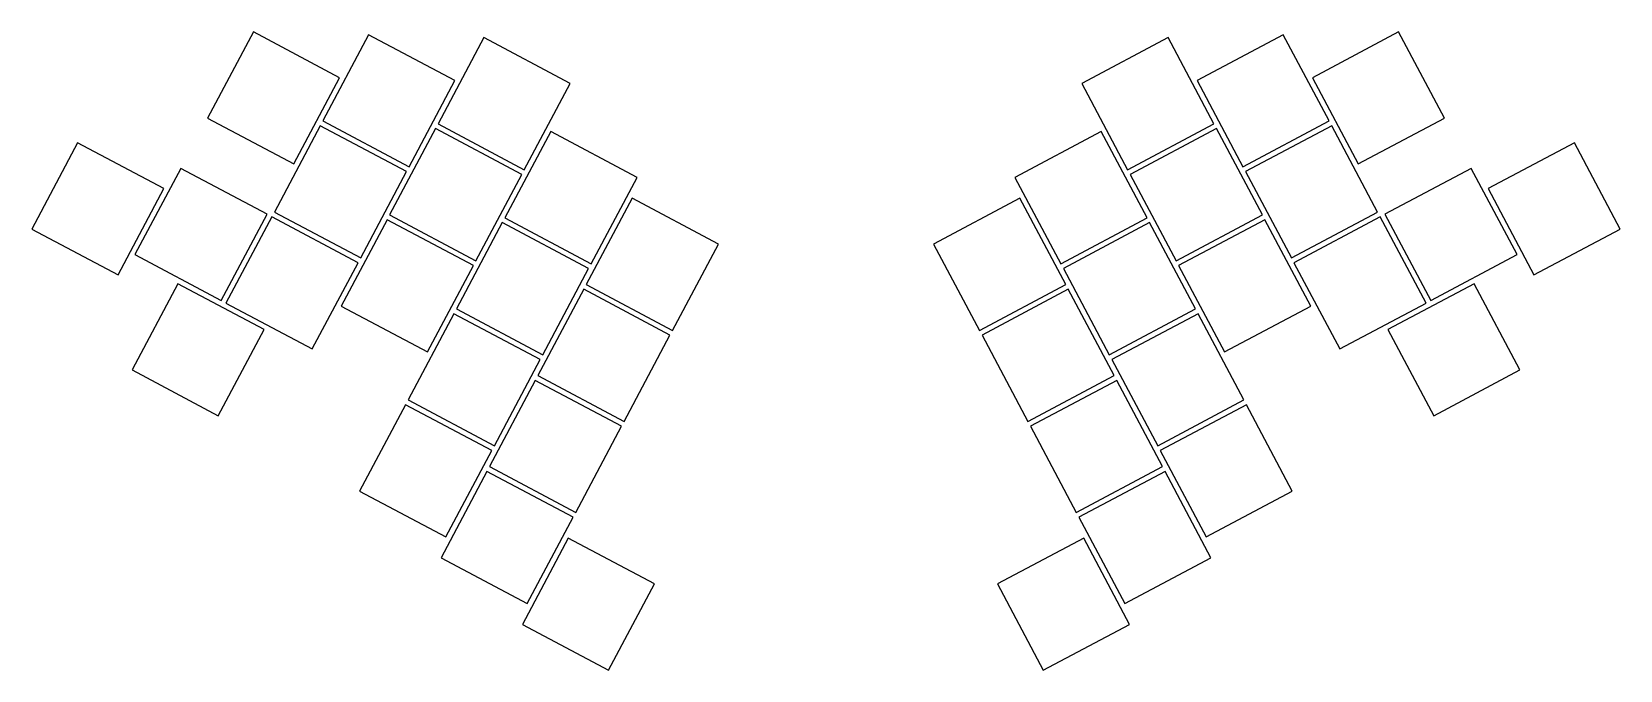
# Model space of a CAD drawing. Header units: millimetres. Extents: x 43 to 335, y -216 to -98.
import ezdxf

# ---------------------------------------------------------------- set-up
doc = ezdxf.new("R2010")
doc.units = ezdxf.units.MM

msp = doc.modelspace()

# ---------------------------------------------------------------- linework, layer by layer
for p, q in [((83.54, -98.5), (75.09, -114.39)), ((99.43, -106.95), (83.54, -98.5)), ((104.77, -99.03), (96.32, -114.92)), ((120.67, -107.48), (104.77, -99.03)), ((273.3, -99.03), (257.41, -107.48)), ((281.75, -114.92), (273.3, -99.03)), ((294.54, -98.5), (278.65, -106.95)), ((302.99, -114.39), (294.54, -98.5)), ((126.01, -99.56), (117.56, -115.45)), ((141.9, -108.01), (126.01, -99.56)), ((252.07, -99.56), (236.17, -108.01)), ((260.52, -115.45), (252.07, -99.56)), ((90.98, -122.84), (99.43, -106.95)), ((112.21, -123.37), (120.67, -107.48)), ((133.45, -123.9), (141.9, -108.01)), ((236.17, -108.01), (244.62, -123.9)), ((257.41, -107.48), (265.86, -123.37)), ((278.65, -106.95), (287.1, -122.84)), ((75.09, -114.39), (90.98, -122.84)), ((95.85, -115.81), (87.4, -131.7)), ((111.75, -124.26), (95.85, -115.81)), ((96.32, -114.92), (112.21, -123.37)), ((117.09, -116.34), (108.64, -132.23)), ((132.98, -124.79), (117.09, -116.34)), ((117.56, -115.45), (133.45, -123.9)), ((138.32, -116.87), (129.87, -132.76)), ((154.22, -125.32), (138.32, -116.87)), ((239.75, -116.87), (223.86, -125.32)), ((248.2, -132.76), (239.75, -116.87)), ((244.62, -123.9), (260.52, -115.45)), ((260.99, -116.34), (245.09, -124.79)), ((269.44, -132.23), (260.99, -116.34)), ((265.86, -123.37), (281.75, -114.92)), ((282.22, -115.81), (266.33, -124.26)), ((290.67, -131.7), (282.22, -115.81)), ((287.1, -122.84), (302.99, -114.39)), ((51.15, -118.94), (42.7, -134.83)), ((67.04, -127.39), (51.15, -118.94)), ((326.92, -118.94), (311.03, -127.39)), ((335.38, -134.83), (326.92, -118.94)), ((70.16, -123.66), (61.71, -139.55)), ((86.05, -132.11), (70.16, -123.66)), ((103.3, -140.15), (111.75, -124.26)), ((124.53, -140.68), (132.98, -124.79)), ((145.77, -141.21), (154.22, -125.32)), ((223.86, -125.32), (232.31, -141.21)), ((245.09, -124.79), (253.54, -140.68)), ((266.33, -124.26), (274.78, -140.15)), ((307.92, -123.66), (292.03, -132.11)), ((316.37, -139.55), (307.92, -123.66)), ((58.59, -143.28), (67.04, -127.39)), ((311.03, -127.39), (319.48, -143.28)), ((87.4, -131.7), (103.3, -140.15)), ((153.32, -129.14), (144.87, -145.04)), ((169.21, -137.59), (153.32, -129.14)), ((224.76, -129.14), (208.87, -137.59)), ((233.21, -145.04), (224.76, -129.14)), ((274.78, -140.15), (290.67, -131.7)), ((77.6, -148), (86.05, -132.11)), ((86.93, -132.58), (78.48, -148.47)), ((102.83, -141.03), (86.93, -132.58)), ((108.17, -133.11), (99.72, -149.01)), ((124.06, -141.56), (108.17, -133.11)), ((108.64, -132.23), (124.53, -140.68)), ((129.4, -133.65), (120.95, -149.54)), ((145.3, -142.1), (129.4, -133.65)), ((129.87, -132.76), (145.77, -141.21)), ((232.31, -141.21), (248.2, -132.76)), ((248.67, -133.65), (232.78, -142.1)), ((257.12, -149.54), (248.67, -133.65)), ((253.54, -140.68), (269.44, -132.23)), ((269.91, -133.11), (254.01, -141.56)), ((278.36, -149.01), (269.91, -133.11)), ((291.14, -132.58), (275.25, -141.03)), ((299.59, -148.47), (291.14, -132.58)), ((292.03, -132.11), (300.48, -148)), ((42.7, -134.83), (58.59, -143.28)), ((319.48, -143.28), (335.38, -134.83)), ((61.71, -139.55), (77.6, -148)), ((160.76, -153.49), (169.21, -137.59)), ((208.87, -137.59), (217.32, -153.49)), ((300.48, -148), (316.37, -139.55)), ((94.38, -156.92), (102.83, -141.03)), ((115.61, -157.46), (124.06, -141.56)), ((136.85, -157.99), (145.3, -142.1)), ((232.78, -142.1), (241.23, -157.99)), ((254.01, -141.56), (262.46, -157.46)), ((275.25, -141.03), (283.7, -156.92)), ((69.62, -144.9), (61.17, -160.79)), ((85.52, -153.35), (69.62, -144.9)), ((144.4, -145.92), (135.95, -161.81)), ((160.29, -154.37), (144.4, -145.92)), ((144.87, -145.04), (160.76, -153.49)), ((217.32, -153.49), (233.21, -145.04)), ((233.68, -145.92), (217.79, -154.37)), ((242.13, -161.81), (233.68, -145.92)), ((308.45, -144.9), (292.56, -153.35)), ((316.9, -160.79), (308.45, -144.9)), ((78.48, -148.47), (94.38, -156.92)), ((99.72, -149.01), (115.61, -157.46)), ((262.46, -157.46), (278.36, -149.01)), ((283.7, -156.92), (299.59, -148.47)), ((120.48, -150.42), (112.03, -166.31)), ((136.38, -158.87), (120.48, -150.42)), ((120.95, -149.54), (136.85, -157.99)), ((241.23, -157.99), (257.12, -149.54)), ((257.59, -150.42), (241.7, -158.87)), ((266.04, -166.31), (257.59, -150.42)), ((77.07, -169.24), (85.52, -153.35)), ((151.84, -170.26), (160.29, -154.37)), ((217.79, -154.37), (226.24, -170.26)), ((292.56, -153.35), (301.01, -169.24)), ((61.17, -160.79), (77.07, -169.24)), ((127.93, -174.76), (136.38, -158.87)), ((241.7, -158.87), (250.15, -174.76)), ((301.01, -169.24), (316.9, -160.79)), ((135.48, -162.7), (127.03, -178.59)), ((151.37, -171.15), (135.48, -162.7)), ((135.95, -161.81), (151.84, -170.26)), ((226.24, -170.26), (242.13, -161.81)), ((242.6, -162.7), (226.71, -171.15)), ((251.05, -178.59), (242.6, -162.7)), ((112.03, -166.31), (127.93, -174.76)), ((250.15, -174.76), (266.04, -166.31)), ((111.56, -167.2), (103.11, -183.09)), ((127.46, -175.65), (111.56, -167.2)), ((266.51, -167.2), (250.62, -175.65)), ((274.96, -183.09), (266.51, -167.2)), ((142.92, -187.04), (151.37, -171.15)), ((226.71, -171.15), (235.16, -187.04)), ((119.01, -191.54), (127.46, -175.65)), ((250.62, -175.65), (259.07, -191.54)), ((126.56, -179.47), (118.11, -195.37)), ((142.45, -187.92), (126.56, -179.47)), ((127.03, -178.59), (142.92, -187.04)), ((235.16, -187.04), (251.05, -178.59)), ((251.52, -179.47), (235.63, -187.92)), ((259.97, -195.37), (251.52, -179.47)), ((103.11, -183.09), (119.01, -191.54)), ((259.07, -191.54), (274.96, -183.09)), ((134, -203.82), (142.45, -187.92)), ((235.63, -187.92), (244.08, -203.82)), ((141.55, -191.75), (133.1, -207.64)), ((157.44, -200.2), (141.55, -191.75)), ((236.53, -191.75), (220.63, -200.2)), ((244.98, -207.64), (236.53, -191.75)), ((118.11, -195.37), (134, -203.82)), ((244.08, -203.82), (259.97, -195.37)), ((148.99, -216.09), (157.44, -200.2)), ((220.63, -200.2), (229.08, -216.09)), ((133.1, -207.64), (148.99, -216.09)), ((229.08, -216.09), (244.98, -207.64))]:
    msp.add_line(p, q)

doc.saveas('drawing.dxf')
